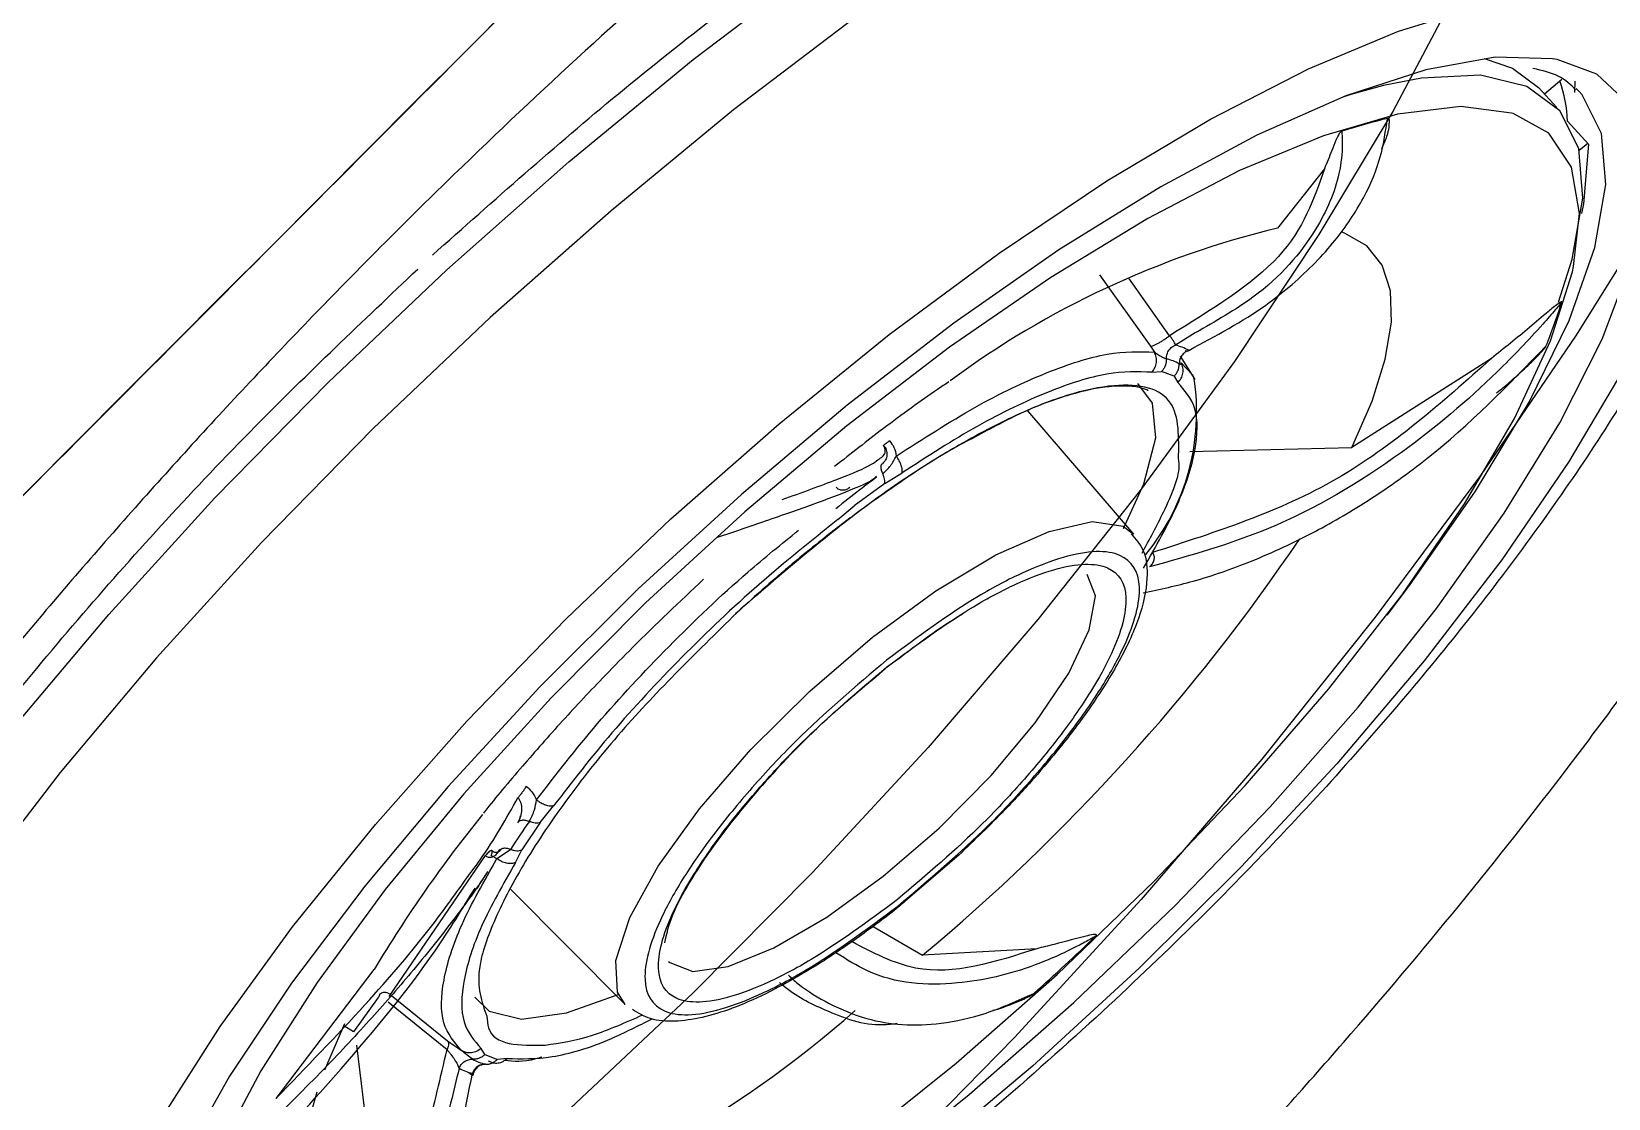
# Model space of a CAD drawing. Header units: inches. Extents: x 0 to 84, y -22 to 124.
# Drawn here: x 14.354 to 15.495, y 72.664 to 73.436 of the extents above; entities that cross this region are included whole.
import ezdxf

# ---------------------------------------------------------------- set-up
doc = ezdxf.new("R2010")
doc.units = ezdxf.units.IN
doc.header["$MEASUREMENT"] = 0
for name, color, linetype in [('1', 4, 'Continuous'), ('BDIM_CYAN', 4, 'Continuous'), ('EXPORT', 7, 'Continuous')]:
    doc.layers.add(name, color=color, linetype=linetype)
doc.layers.get('EXPORT').off()

# ---------------------------------------------------------------- blocks, each defined once
blk = doc.blocks.new('3.65 -1')
at = {"layer": '1', "linetype": 'Continuous', "lineweight": 25}
blk.add_open_spline([(1.7676, -0.5554), (1.7688, -0.554), (1.7758, -0.5452), (1.7855, -0.5285), (1.7964, -0.5052), (1.8033, -0.481), (1.8065, -0.456), (1.8055, -0.4301), (1.8, -0.4044), (1.7902, -0.3793), (1.7767, -0.3552), (1.7592, -0.3316), (1.7378, -0.3085), (1.7126, -0.286), (1.6839, -0.2641), (1.6516, -0.2428), (1.6159, -0.2222), (1.5768, -0.2022), (1.5345, -0.1828), (1.4889, -0.164), (1.4401, -0.1459), (1.3883, -0.1284), (1.3336, -0.1116), (1.276, -0.0955), (1.2156, -0.0802), (1.1527, -0.0656), (1.0873, -0.0518), (1.0196, -0.0388), (0.9497, -0.0267), (0.8778, -0.0155), (0.8041, -0.0051), (0.7287, 0.0043), (0.652, 0.0128), (0.574, 0.0204), (0.4953, 0.0269), (0.4161, 0.0325), (0.3373, 0.0371), (0.2606, 0.0407), (0.1905, 0.0431), (0.1291, 0.0447), (0.0607, 0.0459), (0.0123, 0.0461), (-0.019, 0.0462)], degree=3, knots=[0, 0, 0, 0, 0.004903, 0.0291008, 0.0532003, 0.0773195, 0.1017391, 0.1269196, 0.1534297, 0.1782475, 0.2036878, 0.2296701, 0.2560048, 0.2825136, 0.3090857, 0.3356414, 0.3621761, 0.3886889, 0.4151814, 0.4416557, 0.468114, 0.4945582, 0.5209896, 0.5474086, 0.5738155, 0.6002095, 0.6265892, 0.6529525, 0.6792959, 0.7056148, 0.7319022, 0.7581479, 0.7843366, 0.8104443, 0.8364308, 0.8622237, 0.8876783, 0.9124552, 0.9355279, 0.9543553, 0.970543, 1, 1, 1, 1], dxfattribs=at)
blk = doc.blocks.new('2020 HS PILLOW')
at = {"layer": '1', "color": 2}
for points, knots in [([(5.8034, -0.0127), (5.5758, -0.0117), (5.1207, -0.0097), (4.4379, -0.0073), (3.7551, -0.0052), (3.0724, -0.0034), (2.3896, -0.0021), (1.7069, -0.001), (1.0241, -0.0003), (0.3414, 0), (-0.3414, 0), (-1.0241, -0.0003), (-1.7069, -0.001), (-2.3896, -0.0021), (-3.0724, -0.0034), (-3.7551, -0.0052), (-4.4379, -0.0073), (-5.1207, -0.0097), (-5.5758, -0.0117), (-5.8034, -0.0127)], [0, 0, 0, 0, 0.058824, 0.117648, 0.176472, 0.235295, 0.294119, 0.352942, 0.411765, 0.470588, 0.529412, 0.588235, 0.647058, 0.705881, 0.764705, 0.823528, 0.882352, 0.941176, 1, 1, 1, 1]), ([(5.8027, -0.0093), (4.0523, -0.005), (0.1838, 0.0045), (-3.6846, -0.0044), (-5.8027, -0.0093)], [0, 0, 0, 0, 0.452479, 1, 1, 1, 1]), ([(-5.1105, -0.9929), (-5.0125, -0.992), (-4.8162, -0.9901), (-4.5213, -0.9874), (-4.2256, -0.9849), (-3.929, -0.9826), (-3.6317, -0.9804), (-3.3335, -0.9784), (-3.0345, -0.9766), (-2.7347, -0.9749), (-2.4341, -0.9734), (-2.1327, -0.9721), (-1.8304, -0.9709), (-1.5274, -0.9699), (-1.2235, -0.9691), (-0.9188, -0.9685), (-0.6132, -0.968), (-0.3069, -0.9677), (0.0908, -0.9676), (0.5785, -0.9679), (1.1551, -0.9689), (1.7288, -0.9705), (2.2996, -0.9727), (2.8674, -0.9755), (3.4323, -0.979), (3.9943, -0.983), (4.5534, -0.9876), (4.9251, -0.9912), (5.1105, -0.9929)], [0, 0, 0, 0, 0.028776, 0.057631, 0.086566, 0.11558, 0.144673, 0.173846, 0.203098, 0.232429, 0.26184, 0.291331, 0.320902, 0.350552, 0.380282, 0.410091, 0.439981, 0.46995, 0.5, 0.556693, 0.613101, 0.669223, 0.725062, 0.780616, 0.835887, 0.890874, 0.945579, 1, 1, 1, 1]), ([(5.1101, -1.4421), (5.0128, -1.4412), (4.8181, -1.4394), (4.5261, -1.4369), (4.2341, -1.4345), (3.9421, -1.4324), (3.6501, -1.4303), (3.3581, -1.4285), (3.0661, -1.4267), (2.7741, -1.4252), (2.4821, -1.4238), (2.1901, -1.4225), (1.8981, -1.4214), (1.606, -1.4205), (1.314, -1.4197), (1.022, -1.4191), (0.73, -1.4186), (0.438, -1.4183), (0.146, -1.4182), (-0.146, -1.4182), (-0.438, -1.4183), (-0.73, -1.4186), (-1.022, -1.4191), (-1.314, -1.4197), (-1.606, -1.4205), (-1.8981, -1.4214), (-2.1901, -1.4225), (-2.4821, -1.4238), (-2.7741, -1.4252), (-3.0661, -1.4267), (-3.3581, -1.4285), (-3.6501, -1.4303), (-3.9421, -1.4324), (-4.2341, -1.4345), (-4.5261, -1.4369), (-4.8181, -1.4394), (-5.0128, -1.4412), (-5.1101, -1.4421)], [0, 0, 0, 0, 0.028576, 0.05715, 0.085725, 0.114298, 0.142871, 0.171443, 0.200015, 0.228587, 0.257158, 0.285728, 0.314298, 0.342868, 0.371438, 0.400008, 0.428577, 0.457146, 0.485715, 0.514285, 0.542854, 0.571423, 0.599992, 0.628562, 0.657132, 0.685702, 0.714272, 0.742842, 0.771413, 0.799985, 0.828557, 0.857129, 0.885702, 0.914275, 0.94285, 0.971424, 1, 1, 1, 1])]:
    blk.add_open_spline(points, degree=3, knots=knots, dxfattribs=at)
blk = doc.blocks.new('2026 RELAY')
at = {"color": 8, "linetype": 'Continuous', "lineweight": 25, "flags": 128}
for points in [[(15.5334, 72.8153), (15.4717, 72.7163), (15.4025, 72.6149), (15.3264, 72.5124), (15.2443, 72.4097), (15.157, 72.308), (15.0655, 72.2083), (14.9708, 72.1117), (14.8738, 72.0193), (14.7755, 71.9319), (14.6771, 71.8506), (14.5796, 71.7761), (14.4839, 71.7093), (14.3912, 71.651), (14.3023, 71.6016), (14.2183, 71.5617), (14.14, 71.5318), (14.0682, 71.5122), (14.0038, 71.503), (13.9474, 71.5044), (13.8995, 71.5164), (13.8608, 71.5388), (13.843, 71.5561)], [(15.3843, 72.9636), (15.3392, 72.8782), (15.2857, 72.7891), (15.2246, 72.6973), (15.1564, 72.6041), (15.0822, 72.5107), (15.0029, 72.4181), (14.9193, 72.3276), (14.8327, 72.2403), (14.7441, 72.1572), (14.6545, 72.0796), (14.5652, 72.0082), (14.4772, 71.944), (14.3917, 71.8879), (14.3097, 71.8405), (14.2323, 71.8024), (14.1604, 71.7742), (14.0949, 71.756), (14.0367, 71.7483), (13.9865, 71.751), (13.9449, 71.7642), (13.9125, 71.7877), (13.9009, 71.8017)]]:
    blk.add_lwpolyline(points, dxfattribs=at)
at = {"layer": '1', "color": 3, "linetype": 'Continuous', "lineweight": 25}
for points, knots in [([(14.6551, 74.836), (14.6899, 74.8015), (14.7249, 74.7667), (14.7959, 74.6962), (14.8318, 74.6605), (14.9406, 74.5523), (15.0146, 74.4787), (15.241, 74.2534), (15.3976, 74.0973), (15.7218, 73.7737), (15.8894, 73.6062), (16.2345, 73.2603), (16.4121, 73.082), (16.5943, 72.8985)], [0, 0, 0, 0, 0.0625, 0.0625, 0.125, 0.125, 0.25, 0.25, 0.5, 0.5, 0.75, 0.75, 1, 1, 1, 1]), ([(9.3027, 69.6565), (10.1557, 70.511), (11.0091, 71.3652), (12.2901, 72.6455), (12.7172, 73.0721), (13.5717, 73.9252), (13.999, 74.3516), (14.4265, 74.7779)], [0, 0, 0, 0, 0.5, 0.5, 0.75, 0.75, 1, 1, 1, 1]), ([(15.7754, 73.4514), (15.7477, 73.4628), (15.7151, 73.4677), (15.6589, 73.4659), (15.639, 73.4637), (15.5967, 73.4561), (15.5742, 73.4507), (15.5042, 73.43), (15.4541, 73.4102), (15.3736, 73.3716), (15.3459, 73.3573), (15.303, 73.3335), (15.2885, 73.3252), (15.2594, 73.308), (15.2447, 73.2991), (15.1707, 73.253), (15.1098, 73.2112), (15.0314, 73.1529), (15.0156, 73.141), (14.9838, 73.1164), (14.9678, 73.1038), (14.9198, 73.0654), (14.8879, 73.039), (14.7924, 72.9572), (14.729, 72.8994), (14.65, 72.823), (14.6342, 72.8075), (14.6029, 72.7763), (14.5874, 72.7606), (14.5412, 72.7133), (14.4809, 72.6496), (14.4227, 72.5845), (14.3799, 72.5352), (14.3658, 72.5186), (14.3378, 72.4854), (14.324, 72.4687), (14.2559, 72.3852), (14.2055, 72.3192), (14.1358, 72.2212), (14.1135, 72.1887), (14.0817, 72.1402), (14.0713, 72.124), (14.0512, 72.092), (14.0414, 72.0761), (14.0131, 72.0289), (13.9956, 71.9981), (13.963, 71.9375), (13.948, 71.9076), (13.9074, 71.8212), (13.8862, 71.7674), (13.8629, 71.6921), (13.8566, 71.6679), (13.8494, 71.633), (13.8474, 71.6217), (13.8441, 71.5996), (13.8429, 71.5889), (13.8385, 71.537), (13.8411, 71.5006), (13.8519, 71.4615), (13.8544, 71.4539), (13.8603, 71.4396), (13.8636, 71.4327), (13.8746, 71.4132), (13.8835, 71.4018), (13.9141, 71.3719), (13.9401, 71.3578), (13.9798, 71.3478), (13.9881, 71.3461), (14.0054, 71.3437), (14.0143, 71.3428), (14.0419, 71.3415), (14.0615, 71.3422), (14.1236, 71.3487), (14.1696, 71.3592), (14.2708, 71.3929), (14.3244, 71.4156), (14.4093, 71.4581), (14.4383, 71.4737), (14.4829, 71.4993), (14.498, 71.5082), (14.5285, 71.5267), (14.5439, 71.5363), (14.621, 71.5857), (14.6838, 71.6299), (14.7793, 71.703), (14.8114, 71.7285), (14.86, 71.7685), (14.8762, 71.7822), (14.9084, 71.8098), (14.9245, 71.8238), (15.0044, 71.8947), (15.0673, 71.9543), (15.1446, 72.0325), (15.16, 72.0483), (15.1906, 72.0803), (15.2059, 72.0965), (15.251, 72.1453), (15.2803, 72.178), (15.366, 72.2767), (15.4203, 72.3435), (15.4843, 72.4279), (15.497, 72.4449), (15.5216, 72.4787), (15.5337, 72.4955), (15.569, 72.5457), (15.5914, 72.5788), (15.634, 72.6444), (15.6542, 72.6769), (15.6828, 72.7251), (15.692, 72.7411), (15.71, 72.7729), (15.7187, 72.7888), (15.7605, 72.8671), (15.7883, 72.9264), (15.8219, 73.0105), (15.8318, 73.0377), (15.8487, 73.0905), (15.8558, 73.1161), (15.8724, 73.1887), (15.8776, 73.2323), (15.8766, 73.2903), (15.8748, 73.3084), (15.8681, 73.3421), (15.8633, 73.3575), (15.8571, 73.3713)], [0, 0, 0, 0, 0.03125, 0.03125, 0.046875, 0.046875, 0.0625, 0.0625, 0.09375, 0.09375, 0.109375, 0.109375, 0.117187, 0.117187, 0.125, 0.125, 0.15625, 0.15625, 0.164062, 0.164062, 0.171875, 0.171875, 0.1875, 0.1875, 0.21875, 0.21875, 0.226562, 0.226562, 0.234375, 0.234375, 0.25, 0.265625, 0.265625, 0.273437, 0.273437, 0.28125, 0.28125, 0.3125, 0.3125, 0.328125, 0.328125, 0.335937, 0.335937, 0.34375, 0.34375, 0.359375, 0.359375, 0.375, 0.375, 0.40625, 0.40625, 0.421875, 0.421875, 0.429687, 0.429687, 0.4375, 0.4375, 0.46875, 0.46875, 0.476562, 0.476562, 0.484375, 0.484375, 0.5, 0.5, 0.53125, 0.53125, 0.539062, 0.539062, 0.546875, 0.546875, 0.5625, 0.5625, 0.59375, 0.59375, 0.625, 0.625, 0.640625, 0.640625, 0.648438, 0.648438, 0.65625, 0.65625, 0.6875, 0.6875, 0.703125, 0.703125, 0.710937, 0.710937, 0.71875, 0.71875, 0.75, 0.75, 0.757812, 0.757812, 0.765625, 0.765625, 0.78125, 0.78125, 0.8125, 0.8125, 0.820313, 0.820313, 0.828125, 0.828125, 0.84375, 0.84375, 0.859375, 0.859375, 0.867187, 0.867187, 0.875, 0.875, 0.90625, 0.90625, 0.921875, 0.921875, 0.9375, 0.9375, 0.96875, 0.96875, 0.984375, 0.984375, 1, 1, 1, 1]), ([(16.4307, 72.8113), (16.396, 72.7808), (16.3614, 72.7499), (16.2925, 72.6871), (16.2583, 72.6551), (16.1558, 72.5578), (16.0882, 72.4908), (15.9876, 72.3871), (15.9544, 72.3522), (15.889, 72.2822), (15.8568, 72.2469), (15.7615, 72.1406), (15.6998, 72.0689), (15.6099, 71.9602), (15.5804, 71.9238), (15.5223, 71.8505), (15.4936, 71.8135), (15.4099, 71.7032), (15.3571, 71.6303), (15.2571, 71.4857), (15.2099, 71.414), (15.1436, 71.3073), (15.1222, 71.2718), (15.0809, 71.2013), (15.061, 71.1661), (15.0042, 71.0625), (14.9701, 70.9953), (14.9092, 70.8646), (14.8823, 70.8011), (14.8476, 70.7087), (14.8369, 70.6783), (14.8175, 70.6186), (14.8088, 70.5893), (14.7857, 70.504), (14.7744, 70.45), (14.7597, 70.3479), (14.7564, 70.2998), (14.7574, 70.2319), (14.7588, 70.21), (14.7636, 70.1677), (14.767, 70.1476), (14.7802, 70.0898), (14.7929, 70.0551), (14.8262, 69.9928), (14.8468, 69.9653), (14.8835, 69.9297), (14.8968, 69.9187), (14.9252, 69.8988), (14.9403, 69.8899), (14.9882, 69.8662), (15.0236, 69.8545), (15.101, 69.8393), (15.143, 69.8357), (15.1999, 69.8364), (15.2115, 69.8368), (15.2351, 69.8381), (15.2472, 69.8391), (15.2838, 69.8427), (15.3088, 69.8461), (15.3858, 69.8594), (15.4397, 69.8723), (15.5522, 69.9062), (15.6109, 69.9271), (15.6875, 69.9584), (15.7029, 69.9649), (15.7342, 69.9785), (15.75, 69.9855), (15.7976, 70.0073), (15.8296, 70.0227), (15.9268, 70.0717), (15.9928, 70.1078), (16.1273, 70.1871), (16.1959, 70.2302), (16.2831, 70.2886), (16.3007, 70.3005), (16.3359, 70.3247), (16.3536, 70.3371), (16.4066, 70.3746), (16.4419, 70.4003), (16.5477, 70.4793), (16.6181, 70.5345), (16.7588, 70.6502), (16.8291, 70.7106), (16.9344, 70.8052), (16.9695, 70.8375), (17.039, 70.9027), (17.0733, 70.9356), (17.1754, 71.0355), (17.2419, 71.1034), (17.3722, 71.242), (17.4359, 71.3127), (17.5293, 71.4208), (17.5601, 71.4572), (17.6203, 71.5301), (17.6497, 71.5667), (17.6782, 71.6036)], [0, 0, 0, 0, 0.015625, 0.015625, 0.03125, 0.03125, 0.0625, 0.0625, 0.078125, 0.078125, 0.09375, 0.09375, 0.125, 0.125, 0.140625, 0.140625, 0.15625, 0.15625, 0.1875, 0.1875, 0.21875, 0.21875, 0.234375, 0.234375, 0.25, 0.25, 0.28125, 0.28125, 0.3125, 0.3125, 0.328125, 0.328125, 0.34375, 0.34375, 0.375, 0.375, 0.40625, 0.40625, 0.421875, 0.421875, 0.4375, 0.4375, 0.46875, 0.46875, 0.5, 0.5, 0.515625, 0.515625, 0.53125, 0.53125, 0.5625, 0.5625, 0.59375, 0.59375, 0.601562, 0.601562, 0.609375, 0.609375, 0.625, 0.625, 0.65625, 0.65625, 0.6875, 0.6875, 0.695312, 0.695312, 0.703125, 0.703125, 0.71875, 0.71875, 0.75, 0.75, 0.78125, 0.78125, 0.789062, 0.789062, 0.796875, 0.796875, 0.8125, 0.8125, 0.84375, 0.84375, 0.875, 0.875, 0.890625, 0.890625, 0.90625, 0.90625, 0.9375, 0.9375, 0.96875, 0.96875, 0.984375, 0.984375, 1, 1, 1, 1])]:
    blk.add_open_spline(points, degree=3, knots=knots, dxfattribs=at)
at = {"layer": 'BDIM_CYAN'}
for p, q in [((15.4445, 72.8956), (15.4579, 72.8811)), ((15.4488, 72.8909), (15.4615, 72.9016)), ((15.4707, 72.892), (15.4711, 72.9002)), ((15.474, 72.8927), (15.4718, 72.8949)), ((15.4654, 72.8711), (15.4807, 72.8546)), ((15.4802, 72.8551), (15.474, 72.8499)), ((15.2896, 72.8367), (15.2557, 72.7939)), ((15.127, 72.7601), (15.1638, 72.7083)), ((15.1776, 72.716), (15.1481, 72.7577)), ((15.1638, 72.7083), (15.1666, 72.7041)), ((15.1962, 72.718), (15.1818, 72.7091)), ((15.1852, 72.7012), (15.196, 72.6843)), ((15.4104, 72.6995), (15.3095, 72.6351)), ((15.1648, 72.6895), (15.1718, 72.6902)), ((15.1809, 72.6867), (15.1718, 72.6902)), ((15.1809, 72.6867), (15.1836, 72.6821)), ((15.0749, 72.6616), (15.1516, 72.5724)), ((15.1922, 72.6322), (15.3095, 72.6351)), ((14.9716, 72.6091), (14.9493, 72.5929)), ((14.9716, 72.6091), (14.9841, 72.6167)), ((14.9376, 72.5831), (14.9493, 72.5929)), ((14.7073, 72.3649), (14.7081, 72.3685)), ((14.7223, 72.3637), (14.732, 72.3759)), ((14.7223, 72.3637), (14.709, 72.344)), ((14.691, 72.3377), (14.7008, 72.3443)), ((14.7043, 72.3348), (14.709, 72.344)), ((14.613, 72.238), (14.6827, 72.3399)), ((14.6867, 72.3398), (14.691, 72.3377)), ((15.0251, 72.3401), (14.9864, 72.3069)), ((14.7837, 72.2322), (14.701, 72.3153)), ((14.9631, 72.2886), (14.9989, 72.2677)), ((15.0815, 72.2725), (14.9989, 72.2677)), ((14.602, 72.2574), (14.5309, 72.1641)), ((14.6051, 72.2372), (14.5871, 72.2123)), ((14.6123, 72.2341), (14.6549, 72.1995)), ((14.6135, 72.2395), (14.6551, 72.2059)), ((14.5808, 72.2181), (14.5662, 72.1846)), ((14.5871, 72.2123), (14.5802, 72.2167)), ((14.607, 72.0585), (14.5896, 72.2026)), ((14.6822, 72.1959), (14.6796, 72.2004)), ((14.6822, 72.1959), (14.6913, 72.1924)), ((14.6983, 72.193), (14.6913, 72.1924))]:
    blk.add_line(p, q, dxfattribs=at)
at = {"layer": 'BDIM_CYAN', "flags": 128}
for points in [[(14.6546, 72.7636), (14.7431, 72.8418), (14.833, 72.9157), (14.9231, 72.9842), (15.0122, 73.0464), (15.0988, 73.1014), (15.182, 73.1484), (15.2604, 73.1868), (15.3331, 73.216), (15.3988, 73.2357), (15.4569, 73.2455), (15.5063, 73.2453), (15.5134, 73.2443)], [(15.622, 73.1293), (15.6164, 73.1457), (15.5966, 73.1749), (15.5666, 73.1947), (15.5269, 73.2047), (15.4781, 73.2049), (15.4208, 73.1953), (15.3559, 73.1759), (15.2842, 73.147), (15.2067, 73.1091), (15.1247, 73.0627), (15.0391, 73.0084), (14.9512, 72.947), (14.8622, 72.8793), (14.7735, 72.8064), (14.6861, 72.7292)], [(14.8167, 72.5834), (14.8951, 72.6523), (14.9748, 72.7169), (15.0543, 72.7758), (15.1323, 72.8281), (15.2073, 72.8727), (15.2781, 72.909), (15.3432, 72.9363), (15.4017, 72.9541), (15.4524, 72.962), (15.4945, 72.9599), (15.5271, 72.9479)], [(15.5055, 72.6909), (15.4663, 72.6244), (15.4181, 72.5539), (15.3619, 72.4807), (15.2986, 72.4062), (15.2295, 72.3316), (15.1556, 72.2583), (15.0784, 72.1875), (14.9992, 72.1206)], [(14.447, 72.1477), (14.4908, 72.2163), (14.5431, 72.2883), (14.603, 72.3623), (14.6693, 72.437), (14.741, 72.5112), (14.8167, 72.5834)], [(15.458, 72.9158), (15.4547, 72.9164), (15.4132, 72.9174), (15.363, 72.9084), (15.3052, 72.8895), (15.2408, 72.861), (15.1712, 72.8236), (15.0976, 72.778), (15.0215, 72.725), (14.9444, 72.6657), (14.8678, 72.6012), (14.7932, 72.5329), (14.722, 72.4619), (14.6556, 72.3898), (14.5953, 72.3178), (14.5423, 72.2475), (14.4976, 72.1802), (14.4621, 72.1171), (14.4365, 72.0596), (14.4212, 72.0086), (14.4181, 71.9905)], [(15.4052, 72.9166), (15.4257, 72.9095), (15.4445, 72.8956)], [(15.5136, 72.7767), (15.521, 72.815), (15.5203, 72.8541), (15.5088, 72.8845), (15.4868, 72.9053), (15.458, 72.9158)], [(15.4589, 72.7403), (15.4689, 72.7714), (15.4766, 72.8155), (15.4736, 72.8515), (15.46, 72.8787), (15.4362, 72.8964), (15.4026, 72.9044), (15.3598, 72.9024), (15.3325, 72.897)], [(15.3325, 72.897), (15.3088, 72.8905), (15.303, 72.8886)], [(15.335, 72.5139), (15.3511, 72.5352), (15.3989, 72.6034), (15.4377, 72.6678), (15.4667, 72.727), (15.4853, 72.7799), (15.4932, 72.8253), (15.4901, 72.8623), (15.4761, 72.8903), (15.474, 72.8927)], [(15.4261, 72.8768), (15.425, 72.8771), (15.3883, 72.8818), (15.3426, 72.8762), (15.2889, 72.8607), (15.2283, 72.8354), (15.162, 72.8009), (15.0916, 72.758), (15.0184, 72.7076), (14.9441, 72.6507), (14.8703, 72.5886), (14.7985, 72.5226), (14.7302, 72.4541), (14.667, 72.3845), (14.6101, 72.3153), (14.5608, 72.2481), (14.5201, 72.1842), (14.4888, 72.125), (14.4678, 72.0718), (14.4573, 72.0257), (14.4576, 71.9877), (14.4592, 71.9802)], [(15.4699, 72.766), (15.4742, 72.8043), (15.4684, 72.838), (15.4519, 72.8624), (15.4261, 72.8768)], [(15.4807, 72.8546), (15.477, 72.8113), (15.4756, 72.8044)], [(15.3095, 72.6351), (15.3241, 72.6686), (15.3337, 72.699), (15.3382, 72.7258), (15.3374, 72.7485), (15.3314, 72.767), (15.3203, 72.781), (15.3042, 72.7902), (15.3023, 72.7909)], [(15.1084, 72.2335), (15.1815, 72.3034), (15.2505, 72.3751), (15.314, 72.4473), (15.3707, 72.5186), (15.4197, 72.5876), (15.4599, 72.653), (15.4906, 72.7134), (15.5111, 72.7678), (15.5136, 72.7767)], [(15.0962, 72.2539), (15.1665, 72.3214), (15.2324, 72.3906), (15.2926, 72.4602), (15.3459, 72.5286), (15.391, 72.5943), (15.4271, 72.656), (15.4533, 72.7123), (15.4691, 72.7621), (15.4699, 72.766)], [(14.0858, 71.9214), (14.0851, 71.9432), (14.0915, 71.9946), (14.1086, 72.0536), (14.136, 72.1193), (14.1733, 72.1909), (14.2202, 72.2672), (14.2758, 72.3473), (14.3394, 72.43), (14.4101, 72.5142), (14.4869, 72.5986), (14.5688, 72.6821), (14.6546, 72.7636)], [(14.6861, 72.7292), (14.6014, 72.6488), (14.5206, 72.5664), (14.4447, 72.483), (14.3749, 72.3999), (14.3121, 72.3183), (14.2572, 72.2392), (14.211, 72.1638), (14.1741, 72.0932), (14.1471, 72.0283), (14.1302, 71.9701), (14.1239, 71.9193), (14.128, 71.8768), (14.1427, 71.843), (14.1676, 71.8184), (14.1912, 71.8069)], [(15.186, 72.6964), (15.194, 72.6878), (15.1952, 72.6858)], [(15.1443, 72.5766), (15.1591, 72.6089), (15.1677, 72.642), (15.1653, 72.6671), (15.1546, 72.6813)], [(14.7837, 72.2322), (14.7782, 72.2411), (14.7771, 72.264), (14.7872, 72.295), (14.8076, 72.3323), (14.8374, 72.3736), (14.8746, 72.4167), (14.9173, 72.4589), (14.9628, 72.4979), (15.0086, 72.5314), (15.052, 72.5574), (15.0904, 72.5744), (15.1217, 72.5815), (15.144, 72.5782), (15.1516, 72.5724)], [(14.8152, 72.2633), (14.8161, 72.2624), (14.8326, 72.256), (14.8583, 72.2596), (14.8914, 72.273), (14.9296, 72.2953), (14.9704, 72.3249), (15.0109, 72.3598), (15.0485, 72.3977), (15.0804, 72.4359), (15.1047, 72.4719), (15.1195, 72.5032), (15.124, 72.5277), (15.1181, 72.5433)], [(14.5701, 71.9305), (14.6136, 71.9403), (14.6709, 71.9607), (14.7345, 71.9907), (14.8031, 72.0295), (14.8751, 72.0763), (14.949, 72.1301), (15.0232, 72.1897), (15.0962, 72.2539)], [(14.4861, 71.8842), (14.5035, 71.8828), (14.5495, 71.8868), (14.6036, 71.9008), (14.6648, 71.9246), (14.732, 71.9576), (14.8038, 71.9992), (14.8788, 72.0486), (14.9556, 72.1049), (15.0326, 72.1669), (15.1084, 72.2335)], [(14.675, 72.2375), (14.6854, 72.2274), (14.7087, 72.2216), (14.7412, 72.226), (14.7795, 72.2396)], [(14.5607, 72.1686), (14.5566, 72.1542), (14.5521, 72.1274), (14.5529, 72.1047), (14.5589, 72.0862), (14.57, 72.0722), (14.5862, 72.063), (14.607, 72.0585)]]:
    blk.add_lwpolyline(points, dxfattribs=at)
at = {"layer": 'BDIM_CYAN'}
for centre, radius, start, end in [((15.3669, 72.8672), 0.0987, 2.3042, 19.5741), ((15.4268, 72.4809), 0.4027, 103.1474, 108.0126), ((15.4116, 72.1506), 0.6619, 103.6221, 126.3942), ((15.0876, 72.8556), 0.3911, 337.883, 342.845), ((15.1707, 72.6659), 0.0447, 62.2538, 75.4986), ((15.1645, 72.6573), 0.0433, 62.2538, 75.4986), ((15.0347, 72.6606), 0.1625, 320.6859, 8.9149), ((14.0742, 73.3795), 1.446, 309.7526, 325.9119), ((15.4403, 71.7549), 0.9773, 141.0296, 149.058), ((15.2306, 72.0027), 0.6304, 144.9626, 147.1812), ((13.5911, 73.8909), 2.2227, 312.0476, 313.6051), ((14.6098, 72.2352), 0.00568, 49.1349, 135.076), ((14.4269, 72.8208), 0.7909, 286.1602, 311.4227), ((14.6844, 72.2255), 0.0447, 242.2546, 255.497), ((14.6935, 72.2308), 0.0433, 242.2539, 255.4986)]:
    blk.add_arc(centre, radius, start, end, dxfattribs=at)
for points, knots in [([(14.6443, 72.7743), (14.6889, 72.814), (14.7809, 72.8956), (14.9008, 72.9871), (14.9978, 73.0543), (15.0957, 73.1167), (15.2125, 73.1805), (15.3168, 73.223), (15.387, 73.2403), (15.4219, 73.2482), (15.4349, 73.2471), (15.4351, 73.247)], [0, 0, 0, 0, 0.1530484, 0.3152642, 0.3998438, 0.484441, 0.6569864, 0.8295318, 0.9141114, 0.9987086, 1, 1, 1, 1]), ([(15.6254, 73.1126), (15.6266, 73.1077), (15.6316, 73.087), (15.634, 73.0437), (15.6304, 72.9781), (15.615, 72.9036), (15.5888, 72.8278), (15.5566, 72.7576), (15.5204, 72.692), (15.4805, 72.6286), (15.4366, 72.566), (15.3894, 72.5044), (15.3387, 72.4432), (15.2894, 72.3876), (15.2421, 72.3374), (15.191, 72.2853), (15.1527, 72.2493), (15.1294, 72.2273)], [0, 0, 0, 0, 0.018145, 0.075117, 0.138878, 0.226208, 0.313926, 0.395337, 0.471154, 0.543193, 0.615054, 0.685076, 0.751649, 0.821285, 0.872501, 0.922323, 1, 1, 1, 1]), ([(15.4716, 72.8937), (15.4679, 72.8974), (15.4607, 72.9045), (15.4471, 72.9078), (15.4405, 72.9093)], [0, 0, 0, 0, 0.516168, 1, 1, 1, 1]), ([(15.1915, 72.7054), (15.211, 72.7158), (15.2384, 72.7305), (15.2665, 72.753), (15.2833, 72.7687), (15.3018, 72.7895), (15.319, 72.8155), (15.3313, 72.8452), (15.3339, 72.8641), (15.3352, 72.8731)], [0, 0, 0, 0, 0.229238, 0.322198, 0.414546, 0.50635, 0.67863, 0.847274, 1, 1, 1, 1]), ([(15.3312, 72.8513), (15.3326, 72.8543), (15.3349, 72.8597), (15.3365, 72.8661), (15.3366, 72.8702), (15.3369, 72.8731), (15.3353, 72.8731), (15.3352, 72.8731)], [0, 0, 0, 0, 0.368224, 0.644059, 0.811067, 0.97885, 1, 1, 1, 1]), ([(15.3022, 72.8639), (15.3023, 72.8635), (15.3023, 72.8625), (15.3025, 72.8595), (15.3027, 72.8498), (15.3003, 72.8273), (15.2844, 72.7896), (15.2492, 72.7482), (15.2109, 72.7264), (15.1962, 72.718)], [0, 0, 0, 0, 0.007833, 0.020923, 0.062719, 0.205443, 0.472415, 0.798805, 1, 1, 1, 1]), ([(15.3022, 72.8639), (15.3022, 72.8639), (15.302, 72.8638), (15.3017, 72.8637), (15.3014, 72.8634), (15.3011, 72.8631), (15.3005, 72.8625), (15.2991, 72.8603), (15.2961, 72.8533), (15.2933, 72.8453), (15.2905, 72.8388), (15.2896, 72.8367)], [0, 0, 0, 0, 0.005501, 0.011055, 0.016084, 0.02158, 0.030977, 0.060324, 0.195274, 0.730604, 1, 1, 1, 1]), ([(15.2896, 72.8367), (15.2821, 72.815), (15.2671, 72.7711), (15.2076, 72.7345), (15.1776, 72.716)], [0, 0, 0, 0, 0.495173, 1, 1, 1, 1]), ([(14.0912, 72.0127), (14.0912, 72.014), (14.0918, 72.0287), (14.1041, 72.065), (14.1301, 72.1358), (14.1841, 72.2384), (14.2601, 72.3512), (14.3322, 72.4445), (14.4088, 72.5363), (14.508, 72.6452), (14.5939, 72.7264), (14.6337, 72.7642)], [0, 0, 0, 0, 0.00828, 0.093335, 0.178408, 0.351923, 0.525438, 0.610493, 0.695566, 0.858693, 1, 1, 1, 1]), ([(15.4613, 72.7402), (15.4607, 72.7396), (15.4593, 72.7378), (15.4548, 72.7325), (15.4404, 72.716), (15.4055, 72.6794), (15.3417, 72.6255), (15.2562, 72.5747), (15.1922, 72.5568), (15.1631, 72.5487)], [0, 0, 0, 0, 0.007325, 0.019566, 0.058651, 0.192116, 0.441769, 0.746986, 1, 1, 1, 1]), ([(15.4613, 72.7402), (15.4613, 72.7403), (15.4613, 72.7404), (15.4613, 72.7405), (15.4611, 72.7405), (15.4608, 72.7404), (15.46, 72.74), (15.4568, 72.7377), (15.4448, 72.7276), (15.4289, 72.7142), (15.415, 72.7032), (15.4104, 72.6995)], [0, 0, 0, 0, 0.0055006, 0.0110552, 0.016084, 0.0215799, 0.030977, 0.0603237, 0.1952739, 0.7306037, 1, 1, 1, 1]), ([(15.1586, 72.53), (15.1707, 72.5325), (15.1969, 72.5381), (15.2386, 72.5529), (15.2816, 72.5727), (15.3242, 72.5979), (15.383, 72.6396), (15.4223, 72.68), (15.4499, 72.7083)], [0, 0, 0, 0, 0.109788, 0.238143, 0.3868, 0.520045, 0.662641, 1, 1, 1, 1]), ([(15.1638, 72.7083), (15.1641, 72.7083), (15.1646, 72.7084), (15.166, 72.7089), (15.1678, 72.7098), (15.17, 72.7109), (15.1722, 72.7122), (15.1743, 72.7136), (15.1762, 72.7149), (15.1771, 72.7156), (15.1776, 72.716)], [0, 0, 0, 0, 0.112211, 0.235183, 0.366441, 0.502102, 0.637431, 0.767756, 0.88937, 1, 1, 1, 1]), ([(15.1753, 72.6992), (15.1754, 72.7004), (15.1755, 72.7027), (15.1771, 72.7057), (15.1793, 72.7079), (15.181, 72.7088), (15.1818, 72.7091)], [0, 0, 0, 0, 0.2666892, 0.5311152, 0.7787539, 1, 1, 1, 1]), ([(15.1818, 72.7091), (15.1818, 72.7094), (15.1817, 72.71), (15.181, 72.7113), (15.1801, 72.7127), (15.1794, 72.7138), (15.1785, 72.7149), (15.1779, 72.7156), (15.1776, 72.716)], [0, 0, 0, 0, 0.277558, 0.532524, 0.651825, 0.767232, 0.882131, 1, 1, 1, 1]), ([(15.4142, 72.6746), (15.4173, 72.6771), (15.4248, 72.6832), (15.4343, 72.6919), (15.4421, 72.6994), (15.4464, 72.7039), (15.4486, 72.7065), (15.4496, 72.7078), (15.4499, 72.7082), (15.4499, 72.7083)], [0, 0, 0, 0, 0.231856, 0.567828, 0.770937, 0.888112, 0.953171, 0.988222, 1, 1, 1, 1]), ([(14.9799, 72.6289), (14.9992, 72.6413), (15.0378, 72.6662), (15.0896, 72.6907), (15.1346, 72.7051), (15.1559, 72.7044), (15.1666, 72.7041)], [0, 0, 0, 0, 0.25, 0.5, 0.75, 1, 1, 1, 1]), ([(15.4104, 72.6995), (15.3746, 72.6676), (15.3023, 72.6032), (15.2113, 72.5739), (15.1653, 72.5591)], [0, 0, 0, 0, 0.495173, 1, 1, 1, 1]), ([(15.1666, 72.7041), (15.1673, 72.7036), (15.1683, 72.703), (15.1699, 72.702), (15.1716, 72.701), (15.1737, 72.6998), (15.1748, 72.6994), (15.1753, 72.6992)], [0, 0, 0, 0, 0.224307, 0.303573, 0.473827, 0.745729, 1, 1, 1, 1]), ([(15.1753, 72.6992), (15.1753, 72.6984), (15.1752, 72.6967), (15.1745, 72.6942), (15.1734, 72.692), (15.1724, 72.6908), (15.1718, 72.6902)], [0, 0, 0, 0, 0.257259, 0.51339, 0.762603, 1, 1, 1, 1]), ([(15.1889, 72.7053), (15.1896, 72.7051), (15.1908, 72.7045), (15.1913, 72.7051), (15.1915, 72.7054)], [0, 0, 0, 0, 0.504331, 1, 1, 1, 1]), ([(15.1648, 72.6895), (15.1546, 72.6899), (15.134, 72.6906), (15.0903, 72.6766), (15.0399, 72.6527), (15.0025, 72.6286), (14.9841, 72.6167)], [0, 0, 0, 0, 0.247011, 0.5, 0.752989, 1, 1, 1, 1]), ([(15.1846, 72.6956), (15.1852, 72.6954), (15.1862, 72.6951), (15.1861, 72.696), (15.186, 72.6964)], [0, 0, 0, 0, 0.571404, 1, 1, 1, 1]), ([(15.1841, 72.6268), (15.1844, 72.6422), (15.185, 72.6745), (15.1484, 72.6833), (15.104, 72.6742), (15.0616, 72.6571), (15.0138, 72.6309), (14.9484, 72.5879), (14.8993, 72.5457), (14.8674, 72.5183)], [0, 0, 0, 0, 0.180052, 0.376394, 0.482089, 0.590026, 0.697964, 0.803658, 1, 1, 1, 1]), ([(15.0179, 72.6825), (15.0152, 72.6808), (15.0005, 72.671), (14.9724, 72.6505), (14.947, 72.6306), (14.9352, 72.6213)], [0, 0, 0, 0, 0.107513, 0.585341, 1, 1, 1, 1]), ([(15.1617, 72.6765), (15.1618, 72.6765), (15.1627, 72.676), (15.1571, 72.6786), (15.1481, 72.6797), (15.1311, 72.6795), (15.106, 72.6741), (15.0733, 72.6623), (15.0484, 72.6489), (15.0368, 72.6426)], [0, 0, 0, 0, 0.005439, 0.092239, 0.217896, 0.348966, 0.572953, 0.801362, 1, 1, 1, 1]), ([(15.1588, 72.5478), (15.1677, 72.5635), (15.1857, 72.5952), (15.1977, 72.6342), (15.1986, 72.6651), (15.1885, 72.6765), (15.1836, 72.6821)], [0, 0, 0, 0, 0.2470116, 0.5, 0.7529884, 1, 1, 1, 1]), ([(15.0368, 72.6426), (15.0332, 72.6408), (15.017, 72.6327), (14.9878, 72.6137), (14.9542, 72.5901), (14.9285, 72.5703), (14.9096, 72.5551), (14.8962, 72.5437), (14.8813, 72.5308), (14.871, 72.5214), (14.8636, 72.5147)], [0, 0, 0, 0, 0.069098, 0.311818, 0.501703, 0.643305, 0.746207, 0.819986, 0.87252, 1, 1, 1, 1]), ([(14.975, 72.64), (14.9745, 72.6395), (14.9733, 72.6385), (14.9719, 72.6375), (14.9709, 72.6368), (14.9707, 72.6368), (14.9706, 72.6368)], [0, 0, 0, 0, 0.245337, 0.5, 0.754663, 1, 1, 1, 1]), ([(14.975, 72.64), (14.9762, 72.6384), (14.9788, 72.6351), (14.9795, 72.631), (14.9799, 72.6289)], [0, 0, 0, 0, 0.459104, 1, 1, 1, 1]), ([(14.9666, 72.6262), (14.9675, 72.6268), (14.9709, 72.629), (14.9726, 72.6323), (14.9713, 72.6353), (14.9706, 72.6368)], [0, 0, 0, 0, 0.157428, 0.582159, 1, 1, 1, 1]), ([(14.9706, 72.6368), (14.971, 72.6362), (14.9719, 72.6352), (14.973, 72.6327), (14.9733, 72.6295), (14.9724, 72.6259), (14.9707, 72.6242), (14.9699, 72.6233)], [0, 0, 0, 0, 0.111418, 0.230072, 0.482003, 0.743082, 1, 1, 1, 1]), ([(14.9701, 72.6161), (14.9721, 72.618), (14.9761, 72.6217), (14.9786, 72.6264), (14.9799, 72.6289)], [0, 0, 0, 0, 0.490746, 1, 1, 1, 1]), ([(14.8973, 72.5974), (14.9114, 72.6025), (14.9393, 72.6126), (14.9597, 72.6211), (14.9652, 72.6251), (14.9666, 72.6262)], [0, 0, 0, 0, 0.431213, 0.856712, 1, 1, 1, 1]), ([(15.1577, 72.5587), (15.1631, 72.5687), (15.1758, 72.5923), (15.1859, 72.6167), (15.1843, 72.6256), (15.1841, 72.6268)], [0, 0, 0, 0, 0.386036, 0.918011, 1, 1, 1, 1]), ([(14.9655, 72.6142), (14.9647, 72.6134), (14.9615, 72.6104), (14.947, 72.6042), (14.921, 72.5943), (14.888, 72.5827), (14.8622, 72.5739), (14.8503, 72.5699)], [0, 0, 0, 0, 0.076838, 0.310129, 0.552936, 0.79335, 1, 1, 1, 1]), ([(14.9659, 72.6137), (14.9618, 72.6107), (14.9521, 72.6036), (14.942, 72.5954), (14.9361, 72.5907)], [0, 0, 0, 0, 0.4210092, 1, 1, 1, 1]), ([(14.9462, 72.6061), (14.9455, 72.6056), (14.9441, 72.6046), (14.9418, 72.6041), (14.9399, 72.6043), (14.9385, 72.6047), (14.9373, 72.6054), (14.9366, 72.6061), (14.9363, 72.6064)], [0, 0, 0, 0, 0.27767, 0.532627, 0.651875, 0.767289, 0.882123, 1, 1, 1, 1]), ([(14.9376, 72.5831), (14.9185, 72.5677), (14.8798, 72.5367), (14.8241, 72.4837), (14.7729, 72.4289), (14.7456, 72.3934), (14.732, 72.3759)], [0, 0, 0, 0, 0.247011, 0.5, 0.752989, 1, 1, 1, 1]), ([(14.7196, 72.3801), (14.7337, 72.3984), (14.762, 72.4351), (14.8147, 72.4914), (14.8646, 72.5392), (14.8968, 72.5653), (14.9091, 72.5752)], [0, 0, 0, 0, 0.276592, 0.553185, 0.829777, 1, 1, 1, 1]), ([(15.1499, 72.5727), (15.1532, 72.5688), (15.1608, 72.5597), (15.1623, 72.5384), (15.1566, 72.5122), (15.1418, 72.4802), (15.1216, 72.4483), (15.1005, 72.4203), (15.0797, 72.3957), (15.0556, 72.3693), (15.0364, 72.351), (15.0251, 72.3401)], [0, 0, 0, 0, 0.082457, 0.191603, 0.335525, 0.478045, 0.606179, 0.711144, 0.791744, 0.876779, 1, 1, 1, 1]), ([(14.9809, 72.3032), (15.0033, 72.3222), (15.0379, 72.3515), (15.079, 72.3957), (15.1071, 72.4299), (15.1297, 72.4626), (15.1504, 72.5004), (15.1601, 72.5376), (15.1478, 72.5573), (15.1253, 72.5609), (15.1014, 72.5567), (15.0723, 72.5455), (15.0302, 72.5236), (14.9955, 72.498), (14.9729, 72.4813)], [0, 0, 0, 0, 0.119728, 0.18418, 0.25, 0.31582, 0.380272, 0.5, 0.619728, 0.68418, 0.75, 0.81582, 0.880272, 1, 1, 1, 1]), ([(14.9731, 72.4764), (14.9945, 72.4922), (15.0273, 72.5164), (15.0671, 72.5372), (15.0946, 72.5478), (15.1172, 72.5517), (15.1385, 72.5483), (15.1501, 72.5296), (15.1409, 72.4945), (15.1213, 72.4587), (15.1, 72.4278), (15.0734, 72.3955), (15.0345, 72.3537), (15.0019, 72.326), (14.9807, 72.308)], [0, 0, 0, 0, 0.119728, 0.18418, 0.25, 0.31582, 0.380272, 0.5, 0.619728, 0.68418, 0.75, 0.81582, 0.880272, 1, 1, 1, 1]), ([(15.1631, 72.5487), (15.1639, 72.5494), (15.1653, 72.5508), (15.1664, 72.5532), (15.1667, 72.5552), (15.1666, 72.5566), (15.1661, 72.558), (15.1656, 72.5587), (15.1653, 72.5591)], [0, 0, 0, 0, 0.277554, 0.532524, 0.651828, 0.767234, 0.882133, 1, 1, 1, 1]), ([(14.8405, 72.5398), (14.8232, 72.5235), (14.7988, 72.5005), (14.7651, 72.466), (14.7378, 72.437), (14.7088, 72.404), (14.6897, 72.3814), (14.6816, 72.371), (14.6813, 72.3706)], [0, 0, 0, 0, 0.287663, 0.405002, 0.596665, 0.790796, 0.992366, 1, 1, 1, 1]), ([(14.8674, 72.5183), (14.8372, 72.4888), (14.7908, 72.4435), (14.7414, 72.3813), (14.7101, 72.3351), (14.6886, 72.2937), (14.6737, 72.2514), (14.6799, 72.234), (14.6836, 72.2236)], [0, 0, 0, 0, 0.250823, 0.385846, 0.523734, 0.661622, 0.796645, 1, 1, 1, 1]), ([(15.0275, 72.5142), (15.0269, 72.5139), (15.0126, 72.5057), (14.9957, 72.493), (14.9796, 72.4807)], [0, 0, 0, 0, 0.040386, 1, 1, 1, 1]), ([(14.9729, 72.4813), (14.9505, 72.4623), (14.916, 72.433), (14.8748, 72.3888), (14.8467, 72.3546), (14.8241, 72.3219), (14.8035, 72.2841), (14.7938, 72.2469), (14.806, 72.2272), (14.8285, 72.2236), (14.8524, 72.2277), (14.8815, 72.239), (14.9237, 72.2609), (14.9584, 72.2865), (14.9809, 72.3032)], [0, 0, 0, 0, 0.119728, 0.18418, 0.25, 0.31582, 0.380272, 0.5, 0.619728, 0.68418, 0.75, 0.81582, 0.880272, 1, 1, 1, 1]), ([(14.9796, 72.4807), (14.9781, 72.4797), (14.9741, 72.4771), (14.9701, 72.4734), (14.9676, 72.4711)], [0, 0, 0, 0, 0.368053, 1, 1, 1, 1]), ([(14.9807, 72.308), (14.9594, 72.2923), (14.9266, 72.2681), (14.8867, 72.2473), (14.8592, 72.2367), (14.8366, 72.2328), (14.8153, 72.2362), (14.8038, 72.2548), (14.8129, 72.29), (14.8325, 72.3258), (14.8538, 72.3567), (14.8804, 72.389), (14.9193, 72.4308), (14.9519, 72.4584), (14.9731, 72.4764)], [0, 0, 0, 0, 0.119728, 0.18418, 0.25, 0.31582, 0.380272, 0.5, 0.619728, 0.68418, 0.75, 0.81582, 0.880272, 1, 1, 1, 1]), ([(14.9676, 72.4711), (14.954, 72.4598), (14.925, 72.4357), (14.8826, 72.3916), (14.8501, 72.3514), (14.8291, 72.3194), (14.8161, 72.2948), (14.8136, 72.283), (14.8122, 72.2767)], [0, 0, 0, 0, 0.166172, 0.355269, 0.568786, 0.698313, 0.84214, 1, 1, 1, 1]), ([(14.7121, 72.39), (14.7117, 72.3893), (14.7109, 72.3879), (14.7093, 72.3857), (14.7077, 72.3835), (14.7067, 72.3823), (14.7061, 72.3817)], [0, 0, 0, 0, 0.245337, 0.5, 0.754663, 1, 1, 1, 1]), ([(14.7121, 72.39), (14.7136, 72.3887), (14.7168, 72.386), (14.7186, 72.3822), (14.7196, 72.3801)], [0, 0, 0, 0, 0.459354, 1, 1, 1, 1]), ([(14.6695, 72.3241), (14.6727, 72.3283), (14.687, 72.3476), (14.6978, 72.3668), (14.7061, 72.3817)], [0, 0, 0, 0, 0.219606, 1, 1, 1, 1]), ([(14.7061, 72.3817), (14.7066, 72.3812), (14.7074, 72.38), (14.7085, 72.3771), (14.709, 72.373), (14.7083, 72.368), (14.7067, 72.365), (14.706, 72.3636)], [0, 0, 0, 0, 0.111469, 0.230184, 0.482261, 0.743373, 1, 1, 1, 1]), ([(14.7144, 72.3646), (14.7158, 72.3673), (14.7182, 72.3721), (14.7192, 72.3777), (14.7196, 72.3801)], [0, 0, 0, 0, 0.571403, 1, 1, 1, 1]), ([(14.6867, 72.3398), (14.6869, 72.3403), (14.6873, 72.3413), (14.6876, 72.3425), (14.6876, 72.3434), (14.6871, 72.3437), (14.6863, 72.3434), (14.6852, 72.3426), (14.684, 72.3414), (14.6831, 72.3404), (14.6827, 72.3399)], [0, 0, 0, 0, 0.11221, 0.235183, 0.36644, 0.502102, 0.63743, 0.767756, 0.889371, 1, 1, 1, 1]), ([(14.6872, 72.3436), (14.6878, 72.3431), (14.689, 72.3423), (14.6909, 72.3421), (14.6929, 72.3429), (14.6938, 72.3441), (14.6943, 72.3447)], [0, 0, 0, 0, 0.275632, 0.510699, 0.746015, 1, 1, 1, 1]), ([(14.7008, 72.3443), (14.6998, 72.3446), (14.6977, 72.3452), (14.695, 72.3451), (14.6929, 72.3442), (14.6922, 72.3432), (14.6919, 72.3427)], [0, 0, 0, 0, 0.266689, 0.531115, 0.778754, 1, 1, 1, 1]), ([(14.6654, 72.1989), (14.6602, 72.2048), (14.6498, 72.2166), (14.6508, 72.2484), (14.6631, 72.2885), (14.6817, 72.3213), (14.691, 72.3377)], [0, 0, 0, 0, 0.25, 0.5, 0.75, 1, 1, 1, 1]), ([(14.7043, 72.3348), (14.6954, 72.3191), (14.6774, 72.2874), (14.6654, 72.2484), (14.6645, 72.2175), (14.6746, 72.2061), (14.6796, 72.2004)], [0, 0, 0, 0, 0.247011, 0.5, 0.752989, 1, 1, 1, 1]), ([(14.6919, 72.3427), (14.6913, 72.3418), (14.6901, 72.3401), (14.688, 72.3388), (14.6862, 72.3384), (14.6849, 72.3385), (14.6837, 72.339), (14.683, 72.3396), (14.6827, 72.3399)], [0, 0, 0, 0, 0.277554, 0.532524, 0.651828, 0.767234, 0.882133, 1, 1, 1, 1]), ([(14.6842, 72.3283), (14.684, 72.328), (14.6769, 72.3165), (14.6586, 72.292), (14.6304, 72.2563), (14.5981, 72.2196), (14.5494, 72.1675), (14.5087, 72.1289), (14.4801, 72.1019)], [0, 0, 0, 0, 0.003992, 0.148299, 0.315417, 0.464882, 0.624221, 1, 1, 1, 1]), ([(14.5309, 72.1641), (14.5528, 72.1866), (14.5931, 72.228), (14.6396, 72.2821), (14.6615, 72.3128), (14.6695, 72.3241)], [0, 0, 0, 0, 0.430756, 0.791592, 1, 1, 1, 1]), ([(14.6843, 72.3282), (14.6836, 72.3273), (14.6799, 72.3219), (14.6779, 72.3185), (14.6763, 72.3157)], [0, 0, 0, 0, 0.171458, 1, 1, 1, 1]), ([(14.4687, 72.07), (14.4693, 72.0706), (14.471, 72.0722), (14.4759, 72.077), (14.4914, 72.0924), (14.5268, 72.1283), (14.5832, 72.1901), (14.639, 72.2573), (14.6659, 72.3013), (14.6752, 72.3164)], [0, 0, 0, 0, 0.008074, 0.021568, 0.064652, 0.211775, 0.486973, 0.823422, 1, 1, 1, 1]), ([(14.9864, 72.3069), (14.985, 72.3057), (14.9781, 72.2996), (14.9617, 72.2874), (14.9378, 72.2702), (14.9109, 72.2533), (14.8851, 72.2393), (14.861, 72.2288), (14.8391, 72.2221), (14.8196, 72.2194), (14.8024, 72.2204), (14.7932, 72.2259), (14.789, 72.2284)], [0, 0, 0, 0, 0.017862, 0.088457, 0.2034, 0.317937, 0.436157, 0.554246, 0.671078, 0.786538, 0.902125, 1, 1, 1, 1]), ([(15.1241, 72.2815), (15.1235, 72.2811), (15.122, 72.2803), (15.1176, 72.2778), (15.1036, 72.2704), (15.0714, 72.2559), (15.0197, 72.2443), (14.9712, 72.2476), (14.9437, 72.2648), (14.9362, 72.2696)], [0, 0, 0, 0, 0.008496, 0.022695, 0.068031, 0.222848, 0.512437, 0.866478, 1, 1, 1, 1]), ([(15.0815, 72.2725), (15.0515, 72.2628), (15.0044, 72.2476), (14.9629, 72.2696), (14.9477, 72.2776)], [0, 0, 0, 0, 0.6356344, 1, 1, 1, 1]), ([(15.1241, 72.2815), (15.1242, 72.2815), (15.1243, 72.2817), (15.1245, 72.282), (15.1247, 72.2822), (15.1247, 72.2824), (15.1244, 72.2827), (15.1225, 72.2828), (15.1126, 72.2806), (15.0983, 72.2766), (15.0857, 72.2735), (15.0815, 72.2725)], [0, 0, 0, 0, 0.005486, 0.011027, 0.016042, 0.021524, 0.030897, 0.060168, 0.194769, 0.728714, 1, 1, 1, 1]), ([(14.9019, 72.2534), (14.9041, 72.2513), (14.9136, 72.2428), (14.9324, 72.2316), (14.9575, 72.2212), (14.9846, 72.2167), (15.0134, 72.2178), (15.0453, 72.2248), (15.0681, 72.2351), (15.0798, 72.2404)], [0, 0, 0, 0, 0.043307, 0.182718, 0.344447, 0.490934, 0.643884, 0.817312, 1, 1, 1, 1]), ([(14.9805, 72.2183), (14.9771, 72.2179), (14.9588, 72.2156), (14.9311, 72.2264), (14.9065, 72.2381), (14.8959, 72.2476), (14.8953, 72.2481)], [0, 0, 0, 0, 0.109477, 0.592618, 0.976474, 1, 1, 1, 1]), ([(15.0498, 72.228), (15.0505, 72.2281), (15.055, 72.2292), (15.0621, 72.2318), (15.07, 72.235), (15.0747, 72.2373), (15.0775, 72.2388), (15.079, 72.2397), (15.0796, 72.2403), (15.0798, 72.2404)], [0, 0, 0, 0, 0.073656, 0.478877, 0.723834, 0.865136, 0.943581, 0.985837, 1, 1, 1, 1]), ([(14.6058, 72.2392), (14.6058, 72.2392), (14.606, 72.239), (14.6059, 72.2385), (14.6056, 72.2379), (14.6053, 72.2374), (14.6051, 72.2372)], [0, 0, 0, 0, 0.244775, 0.492429, 0.744714, 1, 1, 1, 1]), ([(15.1294, 72.2273), (15.1029, 72.2033), (15.0657, 72.1696), (15.0096, 72.1226), (14.9621, 72.0843), (14.9056, 72.0414), (14.8473, 71.9997), (14.7872, 71.9598), (14.7261, 71.9226), (14.6647, 71.8887), (14.6028, 71.8584), (14.5392, 71.8319), (14.4729, 71.8099), (14.4035, 71.794), (14.3309, 71.786), (14.2629, 71.7887), (14.2146, 71.7985), (14.1919, 71.8067), (14.1853, 71.8091)], [0, 0, 0, 0, 0.084505, 0.118426, 0.174348, 0.231532, 0.292056, 0.354245, 0.418252, 0.484097, 0.550667, 0.619527, 0.692652, 0.767431, 0.840686, 0.916073, 0.975818, 1, 1, 1, 1]), ([(14.6836, 72.2236), (14.6839, 72.2207), (14.6853, 72.2021), (14.7073, 72.2025), (14.7258, 72.2028)], [0, 0, 0, 0, 0.1591331, 1, 1, 1, 1]), ([(14.6983, 72.193), (14.7086, 72.1928), (14.7293, 72.1923), (14.7661, 72.203), (14.7932, 72.2167), (14.8032, 72.2218)], [0, 0, 0, 0, 0.382452, 0.774158, 1, 1, 1, 1]), ([(14.7258, 72.2028), (14.7366, 72.2043), (14.757, 72.2072), (14.7839, 72.2191), (14.7966, 72.2246)], [0, 0, 0, 0, 0.532315, 1, 1, 1, 1]), ([(14.5941, 71.9766), (14.5986, 71.9925), (14.6075, 72.0234), (14.6241, 72.08), (14.6406, 72.1384), (14.6502, 72.1794), (14.6549, 72.1995)], [0, 0, 0, 0, 0.280747, 0.545552, 0.776817, 1, 1, 1, 1]), ([(14.6551, 72.2059), (14.6554, 72.2056), (14.6559, 72.2051), (14.656, 72.2036), (14.6557, 72.2017), (14.6552, 72.2002), (14.6549, 72.1995)], [0, 0, 0, 0, 0.245337, 0.5, 0.754663, 1, 1, 1, 1]), ([(14.6549, 72.1995), (14.6553, 72.1989), (14.6563, 72.1978), (14.6582, 72.1953), (14.6604, 72.1922), (14.6625, 72.1886), (14.6632, 72.1868), (14.6636, 72.1859)], [0, 0, 0, 0, 0.111467, 0.230181, 0.482258, 0.743371, 1, 1, 1, 1]), ([(14.6551, 72.2059), (14.6567, 72.2048), (14.66, 72.2025), (14.6635, 72.2001), (14.6654, 72.1989)], [0, 0, 0, 0, 0.459375, 1, 1, 1, 1]), ([(14.6734, 72.1925), (14.6721, 72.1934), (14.6699, 72.195), (14.6667, 72.1977), (14.6654, 72.1989)], [0, 0, 0, 0, 0.571399, 1, 1, 1, 1]), ([(14.6636, 72.1859), (14.6595, 72.1691), (14.652, 72.1375), (14.6393, 72.0916), (14.6279, 72.0525), (14.6174, 72.0171), (14.6087, 71.9875), (14.6008, 71.9599), (14.5969, 71.9449), (14.5949, 71.9372)], [0, 0, 0, 0, 0.154271, 0.288952, 0.454424, 0.575072, 0.714225, 0.852753, 1, 1, 1, 1]), ([(14.6827, 72.1889), (14.6816, 72.1889), (14.6794, 72.1888), (14.6766, 72.1872), (14.6744, 72.1849), (14.6736, 72.1831), (14.6732, 72.1822)], [0, 0, 0, 0, 0.266689, 0.531115, 0.778754, 1, 1, 1, 1]), ([(14.6827, 72.1889), (14.6816, 72.1888), (14.6795, 72.1886), (14.6764, 72.1865), (14.6743, 72.1837), (14.6737, 72.1817), (14.6735, 72.1807)], [0, 0, 0, 0, 0.273867, 0.536853, 0.78059, 1, 1, 1, 1]), ([(14.6827, 72.1889), (14.6835, 72.1889), (14.6851, 72.1889), (14.6874, 72.1897), (14.6895, 72.1908), (14.6907, 72.1919), (14.6913, 72.1924)], [0, 0, 0, 0, 0.257259, 0.51339, 0.762603, 1, 1, 1, 1]), ([(14.7234, 72.1941), (14.7219, 72.1936), (14.7107, 72.19), (14.7031, 72.1909), (14.6966, 72.1917)], [0, 0, 0, 0, 0.133255, 1, 1, 1, 1]), ([(14.6278, 71.9463), (14.6278, 71.9467), (14.6279, 71.9475), (14.6281, 71.9501), (14.6291, 71.9585), (14.6321, 71.9805), (14.6404, 72.0261), (14.6563, 72.0959), (14.6679, 72.1553), (14.6732, 72.1822)], [0, 0, 0, 0, 0.007325, 0.019566, 0.05865, 0.192116, 0.441769, 0.746986, 1, 1, 1, 1]), ([(14.6732, 72.1822), (14.6734, 72.1818), (14.6737, 72.181), (14.6734, 72.1806), (14.6728, 72.1809), (14.6722, 72.1814), (14.6713, 72.1821), (14.6707, 72.1827), (14.6704, 72.183)], [0, 0, 0, 0, 0.2775578, 0.5325236, 0.6518255, 0.7672317, 0.8821311, 1, 1, 1, 1])]:
    blk.add_open_spline(points, degree=3, knots=knots, dxfattribs=at)
for points in [[(15.1648, 72.6895), (15.1656, 72.6906), (15.1672, 72.6926), (15.1682, 72.6965), (15.1682, 72.7005), (15.1671, 72.7029), (15.1666, 72.7041)], [(15.1915, 72.7054), (15.1905, 72.705), (15.1886, 72.7041), (15.1864, 72.7017), (15.1849, 72.6988), (15.1847, 72.6967), (15.1846, 72.6956)], [(15.1809, 72.6867), (15.1815, 72.6873), (15.1826, 72.6885), (15.1838, 72.6908), (15.1845, 72.6932), (15.1846, 72.6948), (15.1846, 72.6956)], [(15.1836, 72.6821), (15.1844, 72.6831), (15.1862, 72.6851), (15.1874, 72.6889), (15.1875, 72.6929), (15.1865, 72.6952), (15.186, 72.6964)], [(14.9841, 72.6167), (14.9842, 72.6175), (14.9844, 72.619), (14.9836, 72.6221), (14.9822, 72.6256), (14.9807, 72.6278), (14.9799, 72.6289)], [(14.9699, 72.6233), (14.9695, 72.6231), (14.9688, 72.6227), (14.9686, 72.621), (14.9689, 72.6188), (14.9697, 72.617), (14.9701, 72.6161)], [(14.9716, 72.6091), (14.9717, 72.6096), (14.9718, 72.6104), (14.9715, 72.6121), (14.971, 72.614), (14.9704, 72.6154), (14.9701, 72.6161)], [(14.732, 72.3759), (14.7312, 72.3757), (14.7295, 72.3754), (14.7263, 72.3762), (14.7228, 72.3777), (14.7207, 72.3793), (14.7196, 72.3801)], [(14.706, 72.3636), (14.7063, 72.3641), (14.707, 72.365), (14.7091, 72.3657), (14.7116, 72.3656), (14.7135, 72.3649), (14.7144, 72.3646)], [(14.7223, 72.3637), (14.7217, 72.3636), (14.7207, 72.3633), (14.7187, 72.3633), (14.7166, 72.3637), (14.7152, 72.3643), (14.7144, 72.3646)], [(14.7008, 72.3443), (14.7016, 72.3441), (14.7031, 72.3436), (14.7053, 72.3433), (14.7073, 72.3434), (14.7084, 72.3438), (14.709, 72.344)], [(14.7043, 72.3348), (14.7034, 72.3345), (14.7015, 72.3339), (14.698, 72.3342), (14.6943, 72.3354), (14.6921, 72.3369), (14.691, 72.3377)], [(14.6796, 72.2004), (14.6785, 72.1996), (14.6765, 72.198), (14.6726, 72.197), (14.6687, 72.1971), (14.6665, 72.1983), (14.6654, 72.1989)], [(14.6822, 72.1959), (14.6816, 72.1953), (14.6803, 72.1943), (14.6781, 72.1932), (14.6758, 72.1925), (14.6742, 72.1925), (14.6734, 72.1925)], [(14.6636, 72.1859), (14.664, 72.1869), (14.665, 72.1888), (14.6674, 72.191), (14.6703, 72.1924), (14.6723, 72.1925), (14.6734, 72.1925)], [(14.6983, 72.193), (14.6973, 72.1922), (14.6954, 72.1905), (14.6918, 72.1894), (14.6881, 72.1895), (14.6859, 72.1907), (14.6848, 72.1912)]]:
    blk.add_open_spline(points, degree=3, dxfattribs=at)
at = {"layer": '1', "color": 3, "rotation": 224.9999999999999}
blk.add_blockref('2020 HS PILLOW', (12.9179, 71.168), dxfattribs=at)
at = {"layer": 'EXPORT', "color": 1, "xscale": -1, "rotation": 42.89954660178078}
blk.add_blockref('3.65 -1', (16.0535, 72.1677), dxfattribs=at)

msp = doc.modelspace()

# ---------------------------------------------------------------- block references
msp.add_blockref('2026 RELAY', (0, 0.5))

doc.saveas('drawing.dxf')
